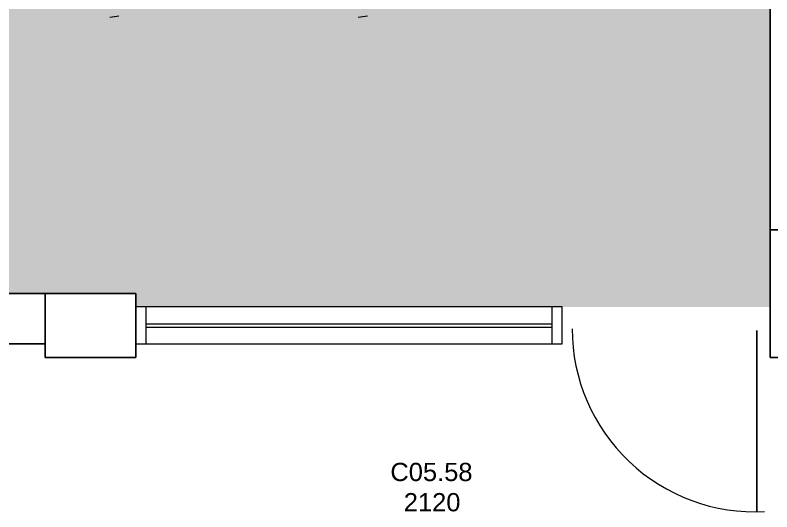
# Model space of a CAD drawing. Header units: millimetres. Extents: x -59 to 47, y 152 to 919.
# Drawn here: x 26.496 to 29.877, y 456.157 to 458.375 of the extents above; entities that cross this region are included whole.
import ezdxf

# ---------------------------------------------------------------- set-up
doc = ezdxf.new("R2010")
doc.units = ezdxf.units.MM
for name, color, linetype in [('PDF_014405$BL', 7, 'Continuous'), ('PDF_014405$DR', 7, 'Continuous'), ('PDF_014405$FT-FIXFIT', 7, 'Continuous'), ('PDF_014405$WA-COL', 7, 'Continuous'), ('PDF_014405$WA-EXT', 7, 'Continuous'), ('PDF_014405$WN', 7, 'Continuous'), ('PDF_Text', 7, 'Continuous')]:
    doc.layers.add(name, color=color, linetype=linetype)
doc.layers.add('PDF_014405$HL-TMP', color=7, linetype='Continuous', true_color=0xe6db59)
doc.styles.add('PDF ArialMT', font='arial.ttf')

msp = doc.modelspace()

# ---------------------------------------------------------------- linework, layer by layer
at = {"layer": 'PDF_014405$BL', "lineweight": 9}
for points in [[(28.94, 457.0719), (27.0351, 457.0719)], [(27.0351, 456.9069), (28.94, 456.9069)]]:
    msp.add_lwpolyline(points, dxfattribs=at)
at = {"layer": 'PDF_014405$DR', "lineweight": 0}
msp.add_lwpolyline([(29.8099, 456.9669), (29.8099, 456.157), (29.8099, 456.9669)], dxfattribs=at)
msp.add_arc((29.8024, 456.9744), 0.8174, 180.0001, 272.9556, dxfattribs=at)
at = {"layer": 'PDF_014405$FT-FIXFIT', "lineweight": 0}
for centre in [(26.8752, 458.7765), (27.9851, 458.7765)]:
    msp.add_arc(centre, 0.4125, 276.1361, 281.8652, dxfattribs=at)
at = {"layer": 'PDF_014405$HL-TMP', "color": 54, "true_color": 0x999900, "transparency": 33554559}
for points in [[(29.8699, 461.8115), (17.9909, 461.8115), (29.8699, 457.1319)], [(17.9909, 461.8115), (29.8699, 457.1319), (17.9909, 457.1319)], [(23.7054, 457.1319), (17.9909, 457.1319), (27.0351, 457.1319)], [(27.0351, 457.1319), (29.8699, 457.1319), (29.8699, 457.1319)], [(29.8699, 457.1319), (29.8699, 457.1319), (27.0351, 457.1319)], [(29.8699, 457.1319), (27.0351, 457.1319), (29.8699, 457.0719)], [(27.0351, 457.1319), (29.8699, 457.0719), (27.0351, 457.0719)]]:
    msp.add_solid(points, dxfattribs=at)
at = {"layer": 'PDF_014405$WA-COL', "lineweight": 25}
for points in [[(30.4398, 456.8469), (29.8699, 456.8469), (29.8699, 457.4169), (30.1549, 457.4169), (30.1549, 457.1319), (30.4398, 457.1319)], [(26.6302, 457.1319), (26.6302, 456.8469), (27.0351, 456.8469), (27.0351, 457.1319)]]:
    msp.add_lwpolyline(points, close=True, dxfattribs=at)
at = {"layer": 'PDF_014405$WA-EXT', "lineweight": 25}
for points in [[(29.8699, 460.8516), (29.8699, 458.2868), (29.8699, 457.4169)], [(24.1104, 457.1319), (26.6302, 457.1319)], [(24.1104, 456.9069), (26.6302, 456.9069)]]:
    msp.add_lwpolyline(points, dxfattribs=at)
at = {"layer": 'PDF_014405$WN', "lineweight": 0}
for points in [[(27.0351, 457.0719), (27.0351, 456.9069)], [(27.0801, 457.0719), (27.0801, 456.9069)], [(28.895, 456.9069), (28.895, 457.0719)], [(28.94, 456.9069), (28.94, 457.0719)], [(27.0801, 456.9969), (28.895, 456.9969)], [(27.0801, 456.9819), (28.895, 456.9819)]]:
    msp.add_lwpolyline(points, dxfattribs=at)

# ---------------------------------------------------------------- texts
at = {"layer": 'PDF_Text', "char_height": 0.08151, "attachment_point": 4, "style": 'PDF ArialMT'}
for s, insert in [('C05.58', (28.1726, 456.3345)), ('2120', (28.2326, 456.1995))]:
    msp.add_mtext(s, dxfattribs=dict(at, insert=insert))

doc.saveas('drawing.dxf')
